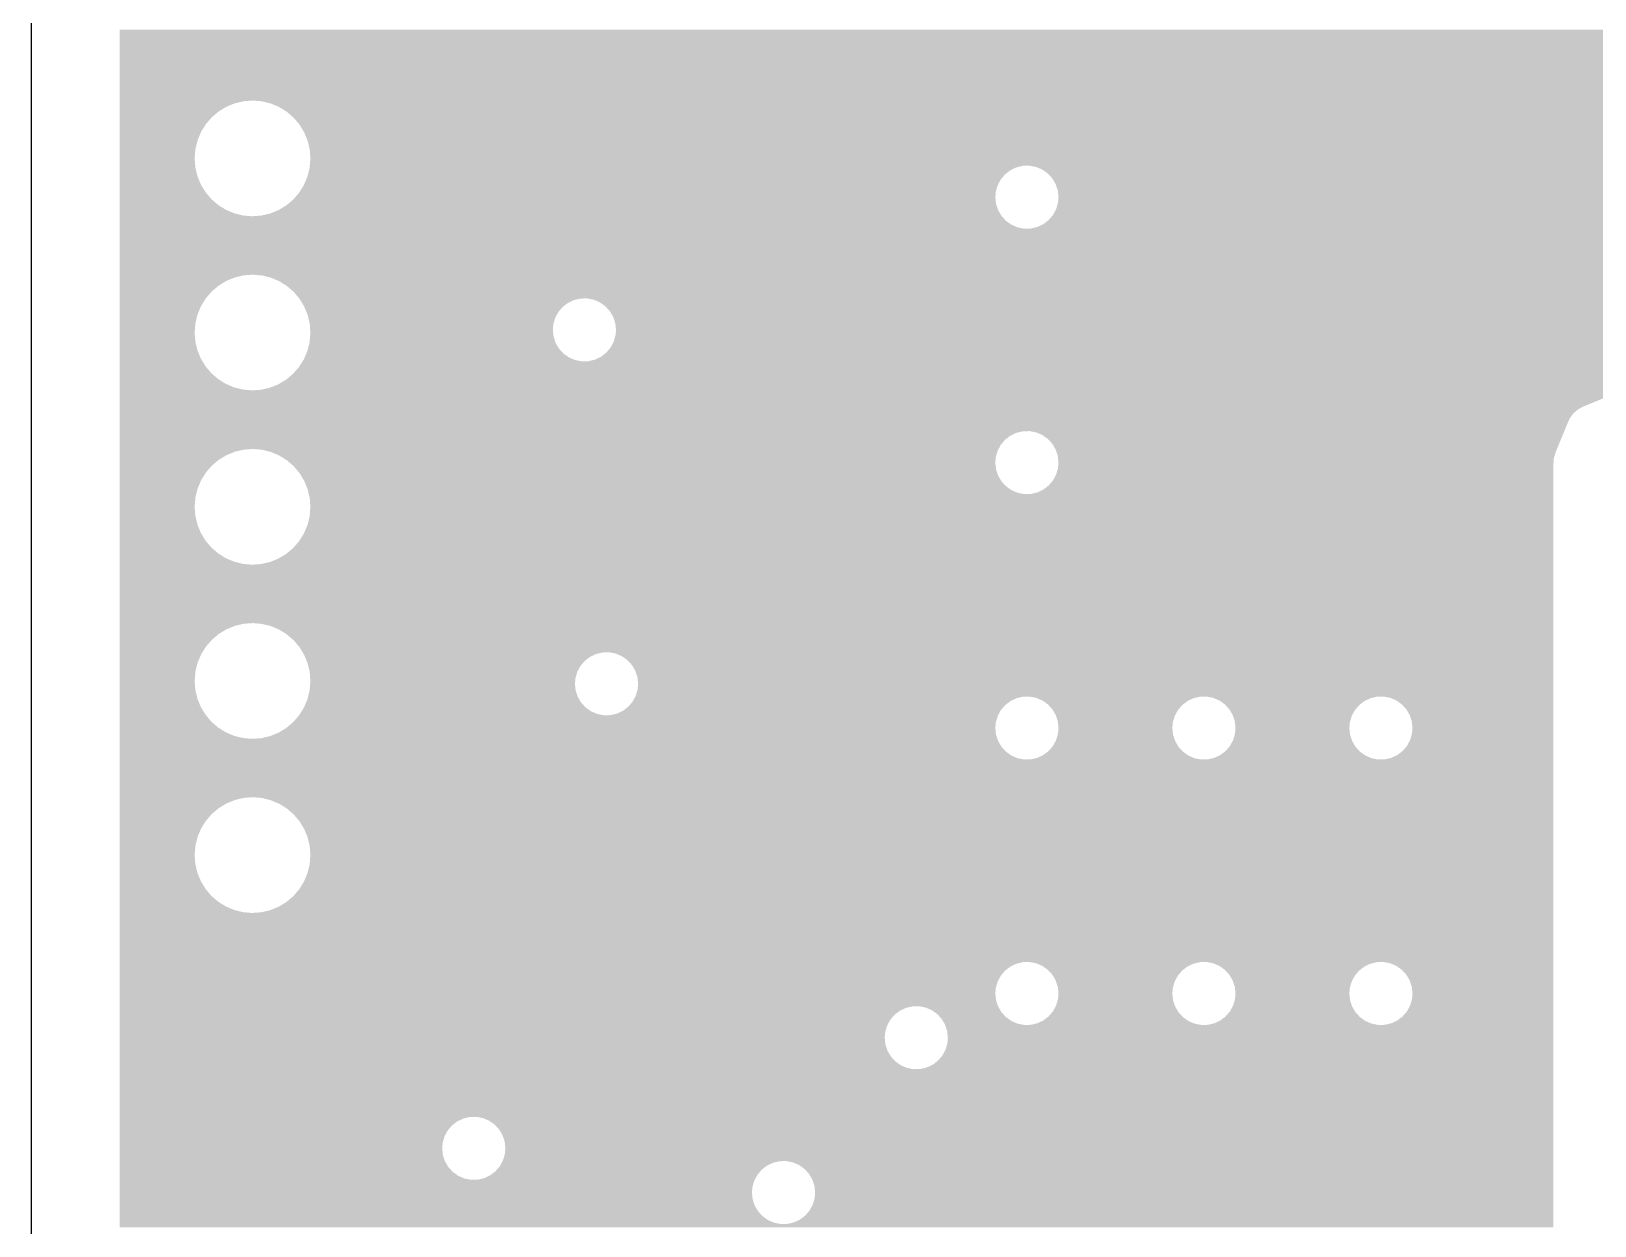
# Model space of a CAD drawing. Extents: x 295 to 953, y 10 to 290.
# Drawn here: x 522.48 to 571.84, y 180.13 to 217.85 of the extents above; entities that cross this region are included whole.
import ezdxf

# ---------------------------------------------------------------- set-up
doc = ezdxf.new("R2010")
doc.units = 0
doc.header["$LTSCALE"] = 5
doc.header["$MEASUREMENT"] = 0
doc.layers.add('PWR1', color=7, linetype='CONTINUOUS')

msp = doc.modelspace()

# ---------------------------------------------------------------- linework, layer by layer
at = {"layer": 'PWR1'}
msp.add_line((522.478, 271.397), (522.478, 75.599), dxfattribs=at)
for points in [[(525.272, 217.796), (525.272, 217.905), (622.223, 217.796), (622.223, 217.905)], [(525.272, 217.792), (525.272, 217.796), (610.366, 217.792), (610.576, 217.796)], [(525.272, 217.744), (525.272, 217.792), (610.16, 217.744), (610.366, 217.792)], [(525.272, 217.654), (525.272, 217.744), (609.97, 217.654), (610.16, 217.744)], [(525.272, 217.526), (525.272, 217.654), (609.802, 217.526), (609.97, 217.654)], [(525.272, 217.366), (525.272, 217.526), (609.665, 217.366), (609.802, 217.526)], [(525.272, 217.18), (525.272, 217.366), (609.565, 217.18), (609.665, 217.366)], [(525.272, 217.098), (525.272, 217.18), (609.541, 217.098), (609.565, 217.18)], [(525.272, 217.094), (525.272, 217.098), (597.793, 217.094), (598.003, 217.098)], [(525.272, 217.046), (525.272, 217.094), (597.587, 217.046), (597.793, 217.094)], [(525.272, 216.956), (525.272, 217.046), (597.397, 216.956), (597.587, 217.046)], [(525.272, 216.828), (525.272, 216.956), (597.229, 216.828), (597.397, 216.956)], [(525.272, 216.667), (525.272, 216.828), (597.092, 216.667), (597.229, 216.828)], [(525.272, 216.482), (525.272, 216.667), (596.992, 216.482), (597.092, 216.667)], [(525.272, 216.279), (525.272, 216.482), (596.934, 216.279), (596.992, 216.482)], [(525.272, 216.104), (525.272, 216.279), (596.918, 216.104), (596.934, 216.279)], [(525.272, 215.894), (525.272, 216.104), (596.94, 215.894), (596.918, 216.104)], [(525.272, 215.694), (525.272, 215.894), (597.006, 215.694), (596.94, 215.894)], [(525.272, 215.663), (525.272, 215.694), (597.025, 215.663), (597.006, 215.694)], [(525.272, 215.642), (525.272, 215.663), (529.189, 215.642), (529.474, 215.663)], [(525.272, 215.577), (525.272, 215.642), (528.911, 215.577), (529.189, 215.642)], [(525.272, 215.47), (525.272, 215.577), (528.646, 215.47), (528.911, 215.577)], [(525.272, 215.323), (525.272, 215.47), (528.402, 215.323), (528.646, 215.47)], [(525.272, 215.14), (525.272, 215.323), (528.183, 215.14), (528.402, 215.323)], [(529.759, 215.639), (529.474, 215.663), (597.039, 215.639), (597.025, 215.663)], [(530.036, 215.57), (529.759, 215.639), (597.079, 215.57), (597.039, 215.639)], [(530.175, 215.512), (530.036, 215.57), (597.113, 215.512), (597.079, 215.57)], [(530.299, 215.46), (530.175, 215.512), (597.161, 215.46), (597.113, 215.512)], [(530.466, 215.357), (530.299, 215.46), (597.255, 215.357), (597.161, 215.46)], [(530.542, 215.31), (530.466, 215.357), (597.321, 215.31), (597.255, 215.357)], [(530.63, 215.234), (530.542, 215.31), (597.427, 215.234), (597.321, 215.31)], [(530.726, 215.151), (530.63, 215.234), (597.621, 215.151), (597.427, 215.234)], [(525.272, 214.924), (525.272, 215.14), (527.995, 214.924), (528.183, 215.14)], [(525.272, 214.682), (525.272, 214.924), (527.843, 214.682), (527.995, 214.924)], [(530.759, 215.123), (530.726, 215.151), (597.762, 215.123), (597.621, 215.151)], [(530.77, 215.111), (530.759, 215.123), (597.828, 215.111), (597.762, 215.123)], [(530.862, 215.002), (530.77, 215.111), (622.223, 215.002), (622.223, 215.111)], [(530.865, 214.998), (530.862, 215.002), (588.712, 214.998), (588.923, 215.002)], [(530.906, 214.95), (530.865, 214.998), (588.507, 214.95), (588.712, 214.998)], [(530.944, 214.906), (530.906, 214.95), (588.412, 214.906), (588.507, 214.95)], [(530.971, 214.86), (530.944, 214.906), (588.316, 214.86), (588.412, 214.906)], [(531.049, 214.732), (530.971, 214.86), (588.149, 214.732), (588.316, 214.86)], [(531.092, 214.662), (531.049, 214.732), (588.089, 214.662), (588.149, 214.732)], [(525.272, 214.42), (525.272, 214.682), (527.731, 214.42), (527.843, 214.682)], [(525.272, 214.143), (525.272, 214.42), (527.661, 214.143), (527.731, 214.42)], [(531.129, 214.572), (531.092, 214.662), (588.012, 214.572), (588.089, 214.662)], [(531.201, 214.398), (531.129, 214.572), (587.918, 214.398), (588.012, 214.572)], [(531.204, 214.386), (531.201, 214.398), (587.912, 214.386), (587.918, 214.398)], [(531.252, 214.184), (531.204, 214.386), (587.853, 214.184), (587.912, 214.386)], [(525.272, 213.835), (525.272, 214.143), (527.635, 213.835), (527.661, 214.143)], [(525.272, 213.551), (525.272, 213.835), (527.658, 213.551), (527.635, 213.835)], [(531.268, 214.12), (531.252, 214.184), (587.847, 214.12), (587.853, 214.184)], [(531.276, 214.009), (531.268, 214.12), (587.838, 214.009), (587.847, 214.12)], [(531.27, 213.605), (531.287, 213.799), (587.924, 213.605), (587.86, 213.799)], [(531.29, 213.835), (531.276, 214.009), (587.856, 213.835), (587.838, 214.009)], [(531.287, 213.799), (531.29, 213.835), (587.86, 213.799), (587.856, 213.835)], [(525.272, 213.273), (525.272, 213.551), (527.724, 213.273), (527.658, 213.551)], [(525.272, 213.009), (525.272, 213.273), (527.833, 213.009), (527.724, 213.273)], [(531.161, 213.175), (531.194, 213.251), (553.087, 213.175), (553.152, 213.251)], [(531.194, 213.251), (531.215, 213.335), (553.152, 213.251), (553.224, 213.335)], [(531.215, 213.335), (531.247, 213.463), (553.224, 213.335), (553.391, 213.463)], [(531.247, 213.463), (531.264, 213.528), (553.391, 213.463), (553.528, 213.528)], [(531.264, 213.528), (531.266, 213.553), (553.528, 213.528), (553.582, 213.553)], [(531.266, 213.553), (531.27, 213.601), (553.582, 213.553), (553.787, 213.601)], [(531.27, 213.601), (531.27, 213.605), (553.787, 213.601), (553.998, 213.605)], [(554.017, 213.601), (553.998, 213.605), (585.22, 213.601), (585.43, 213.605)], [(554.205, 213.565), (554.017, 213.601), (585.061, 213.565), (585.22, 213.601)], [(554.23, 213.553), (554.205, 213.565), (585.014, 213.553), (585.061, 213.565)], [(554.399, 213.481), (554.23, 213.553), (584.861, 213.481), (585.014, 213.553)], [(554.424, 213.463), (554.399, 213.481), (584.824, 213.463), (584.861, 213.481)], [(554.57, 213.359), (554.424, 213.463), (584.687, 213.359), (584.824, 213.463)], [(554.592, 213.335), (554.57, 213.359), (584.656, 213.335), (584.687, 213.359)], [(554.713, 213.204), (554.592, 213.335), (584.544, 213.204), (584.656, 213.335)], [(525.272, 212.765), (525.272, 213.009), (527.982, 212.765), (527.833, 213.009)], [(525.272, 212.547), (525.272, 212.765), (528.166, 212.547), (527.982, 212.765)], [(530.812, 212.612), (530.93, 212.747), (552.913, 212.612), (552.925, 212.747)], [(530.93, 212.747), (530.955, 212.787), (552.925, 212.747), (552.928, 212.787)], [(530.955, 212.787), (531.082, 212.988), (552.928, 212.787), (552.987, 212.988)], [(531.082, 212.989), (531.161, 213.175), (552.987, 212.989), (553.087, 213.175)], [(531.082, 212.988), (531.082, 212.989), (552.987, 212.988), (552.987, 212.989)], [(554.73, 213.175), (554.713, 213.204), (584.519, 213.175), (584.544, 213.204)], [(554.819, 213.022), (554.73, 213.175), (584.437, 213.022), (584.519, 213.175)], [(554.83, 212.989), (554.819, 213.022), (584.419, 212.989), (584.437, 213.022)], [(554.885, 212.821), (554.83, 212.989), (584.371, 212.821), (584.419, 212.989)], [(554.889, 212.787), (554.885, 212.821), (584.361, 212.787), (584.371, 212.821)], [(554.908, 212.612), (554.889, 212.787), (584.345, 212.612), (584.361, 212.787)], [(525.272, 212.361), (525.272, 212.547), (528.383, 212.361), (528.166, 212.547)], [(525.272, 212.211), (525.272, 212.361), (528.626, 212.211), (528.383, 212.361)], [(530.281, 212.202), (530.524, 212.348), (553.001, 212.202), (552.953, 212.348)], [(530.524, 212.348), (530.588, 212.402), (552.953, 212.348), (552.935, 212.402)], [(530.588, 212.402), (530.742, 212.531), (552.935, 212.402), (552.921, 212.531)], [(530.742, 212.531), (530.812, 212.612), (552.921, 212.531), (552.913, 212.612)], [(554.833, 212.234), (554.882, 212.402), (584.423, 212.234), (584.367, 212.402)], [(554.882, 212.402), (554.892, 212.437), (584.367, 212.402), (584.364, 212.437)], [(554.892, 212.437), (554.908, 212.612), (584.364, 212.437), (584.345, 212.612)], [(525.272, 212.1), (525.272, 212.211), (528.889, 212.1), (528.626, 212.211)], [(525.272, 212.032), (525.272, 212.1), (529.167, 212.032), (528.889, 212.1)], [(525.272, 212.008), (525.272, 212.032), (529.451, 212.008), (529.167, 212.032)], [(525.272, 211.864), (525.272, 212.008), (553.25, 211.864), (553.118, 212.008)], [(525.272, 211.742), (525.272, 211.864), (553.422, 211.742), (553.25, 211.864)], [(529.451, 212.008), (529.61, 212.02), (553.118, 212.008), (553.107, 212.02)], [(529.61, 212.02), (529.736, 212.029), (553.107, 212.02), (553.102, 212.029)], [(529.736, 212.029), (530.014, 212.093), (553.102, 212.029), (553.064, 212.093)], [(530.014, 212.093), (530.279, 212.201), (553.064, 212.093), (553.001, 212.201)], [(530.279, 212.201), (530.281, 212.202), (553.001, 212.201), (553.001, 212.202)], [(554.391, 211.742), (554.429, 211.76), (584.854, 211.742), (584.829, 211.76)], [(554.429, 211.76), (554.565, 211.864), (584.829, 211.76), (584.682, 211.864)], [(554.565, 211.864), (554.597, 211.888), (584.682, 211.864), (584.66, 211.888)], [(554.597, 211.888), (554.709, 212.02), (584.66, 211.888), (584.54, 212.02)], [(554.709, 212.02), (554.733, 212.048), (584.54, 212.02), (584.523, 212.048)], [(554.733, 212.048), (554.816, 212.202), (584.523, 212.048), (584.433, 212.202)], [(554.816, 212.202), (554.833, 212.234), (584.433, 212.202), (584.423, 212.234)], [(525.272, 211.659), (525.272, 211.742), (553.615, 211.659), (553.422, 211.742)], [(525.272, 211.618), (525.272, 211.659), (553.822, 211.618), (553.615, 211.659)], [(525.272, 210.811), (525.272, 211.618), (622.223, 210.811), (622.223, 211.618)], [(553.822, 211.618), (554.033, 211.622), (585.255, 211.618), (585.236, 211.622)], [(554.033, 211.622), (554.191, 211.659), (585.236, 211.622), (585.048, 211.659)], [(554.191, 211.659), (554.238, 211.67), (585.048, 211.659), (585.022, 211.67)], [(554.238, 211.67), (554.391, 211.742), (585.022, 211.67), (584.854, 211.742)], [(525.272, 210.807), (525.272, 210.811), (576.838, 210.807), (577.048, 210.811)], [(525.272, 210.759), (525.272, 210.807), (576.632, 210.759), (576.838, 210.807)], [(525.272, 210.669), (525.272, 210.759), (576.442, 210.669), (576.632, 210.759)], [(525.272, 210.541), (525.272, 210.669), (576.274, 210.541), (576.442, 210.669)], [(525.272, 210.381), (525.272, 210.541), (576.137, 210.381), (576.274, 210.541)], [(525.272, 210.195), (525.272, 210.381), (576.037, 210.195), (576.137, 210.381)], [(525.272, 210.164), (525.272, 210.195), (576.028, 210.164), (576.037, 210.195)], [(525.272, 210.143), (525.272, 210.164), (529.189, 210.143), (529.474, 210.164)], [(525.272, 210.079), (525.272, 210.143), (528.911, 210.079), (529.189, 210.143)], [(525.272, 209.972), (525.272, 210.079), (528.646, 209.972), (528.911, 210.079)], [(525.272, 209.824), (525.272, 209.972), (528.402, 209.824), (528.646, 209.972)], [(525.272, 209.641), (525.272, 209.824), (528.183, 209.641), (528.402, 209.824)], [(529.759, 210.14), (529.474, 210.164), (576.021, 210.14), (576.028, 210.164)], [(530.036, 210.072), (529.759, 210.14), (576.002, 210.072), (576.021, 210.14)], [(530.225, 209.993), (530.036, 210.072), (575.979, 209.993), (576.002, 210.072)], [(530.299, 209.961), (530.225, 209.993), (575.976, 209.961), (575.979, 209.993)], [(530.532, 209.818), (530.299, 209.961), (575.963, 209.818), (575.976, 209.961)], [(530.542, 209.811), (530.532, 209.818), (575.964, 209.811), (575.963, 209.818)], [(530.759, 209.625), (530.542, 209.811), (575.984, 209.625), (575.964, 209.811)], [(525.272, 209.426), (525.272, 209.641), (527.995, 209.426), (528.183, 209.641)], [(525.272, 209.184), (525.272, 209.426), (527.843, 209.184), (527.995, 209.426)], [(530.773, 209.608), (530.759, 209.625), (575.985, 209.608), (575.984, 209.625)], [(530.938, 209.414), (530.773, 209.608), (576.049, 209.414), (575.985, 209.608)], [(530.941, 209.41), (530.938, 209.414), (539.817, 209.41), (540.028, 209.414)], [(530.944, 209.407), (530.941, 209.41), (539.803, 209.407), (539.817, 209.41)], [(530.971, 209.362), (530.944, 209.407), (539.612, 209.362), (539.803, 209.407)], [(531.026, 209.272), (530.971, 209.362), (539.421, 209.272), (539.612, 209.362)], [(540.061, 209.408), (540.028, 209.414), (576.051, 209.408), (576.049, 209.414)], [(540.235, 209.374), (540.061, 209.408), (576.071, 209.374), (576.051, 209.408)], [(540.429, 209.29), (540.235, 209.374), (576.12, 209.29), (576.071, 209.374)], [(540.52, 209.226), (540.429, 209.29), (576.158, 209.226), (576.12, 209.29)], [(525.272, 208.921), (525.272, 209.184), (527.731, 208.921), (527.843, 209.184)], [(525.272, 208.644), (525.272, 208.921), (527.661, 208.644), (527.731, 208.921)], [(531.092, 209.163), (531.026, 209.272), (539.278, 209.163), (539.421, 209.272)], [(531.1, 209.144), (531.092, 209.163), (539.254, 209.144), (539.278, 209.163)], [(531.166, 208.984), (531.1, 209.144), (539.117, 208.984), (539.254, 209.144)], [(531.201, 208.899), (531.166, 208.984), (539.071, 208.899), (539.117, 208.984)], [(531.225, 208.798), (531.201, 208.899), (539.017, 208.798), (539.071, 208.899)], [(531.268, 208.621), (531.225, 208.798), (538.966, 208.621), (539.017, 208.798)], [(540.6, 209.168), (540.52, 209.226), (576.21, 209.168), (576.158, 209.226)], [(540.69, 209.07), (540.6, 209.168), (576.3, 209.07), (576.21, 209.168)], [(540.743, 209.013), (540.69, 209.07), (576.381, 209.013), (576.3, 209.07)], [(540.781, 208.948), (540.743, 209.013), (576.472, 208.948), (576.381, 209.013)], [(540.829, 208.865), (540.781, 208.948), (576.666, 208.865), (576.472, 208.948)], [(540.849, 208.831), (540.829, 208.865), (576.839, 208.831), (576.666, 208.865)], [(540.852, 208.824), (540.849, 208.831), (576.873, 208.824), (576.839, 208.831)], [(540.915, 208.63), (540.852, 208.824), (622.223, 208.63), (622.223, 208.824)], [(525.272, 208.337), (525.272, 208.644), (527.635, 208.337), (527.661, 208.644)], [(525.272, 208.052), (525.272, 208.337), (527.658, 208.052), (527.635, 208.337)], [(531.27, 208.596), (531.268, 208.621), (538.958, 208.596), (538.966, 208.621)], [(531.283, 208.421), (531.27, 208.596), (538.943, 208.421), (538.958, 208.596)], [(531.279, 208.211), (531.29, 208.337), (538.965, 208.211), (538.952, 208.337)], [(531.29, 208.337), (531.283, 208.421), (538.952, 208.337), (538.943, 208.421)], [(540.938, 208.421), (540.915, 208.63), (622.223, 208.421), (622.223, 208.63)], [(540.922, 208.246), (540.938, 208.421), (622.223, 208.246), (622.223, 208.421)], [(525.272, 207.774), (525.272, 208.052), (527.724, 207.774), (527.658, 208.052)], [(531.194, 207.753), (531.213, 207.829), (539.207, 207.753), (539.137, 207.829)], [(531.213, 207.829), (531.259, 208.011), (539.137, 207.829), (539.031, 208.011)], [(531.259, 208.011), (531.264, 208.029), (539.031, 208.011), (539.025, 208.029)], [(531.264, 208.029), (531.279, 208.211), (539.025, 208.029), (538.965, 208.211)], [(540.669, 207.747), (540.763, 207.857), (576.274, 207.747), (576.418, 207.857)], [(540.763, 207.857), (540.773, 207.875), (576.418, 207.857), (576.442, 207.875)], [(540.773, 207.875), (540.822, 207.965), (576.442, 207.875), (576.632, 207.965)], [(540.822, 207.965), (540.847, 208.013), (576.632, 207.965), (576.838, 208.013)], [(540.847, 208.013), (540.849, 208.017), (576.838, 208.013), (577.048, 208.017)], [(540.849, 208.017), (540.863, 208.043), (622.223, 208.017), (622.223, 208.043)], [(540.863, 208.043), (540.922, 208.246), (622.223, 208.043), (622.223, 208.246)], [(525.272, 207.51), (525.272, 207.774), (527.833, 207.51), (527.724, 207.774)], [(525.272, 207.266), (525.272, 207.51), (527.982, 207.266), (527.833, 207.51)], [(530.93, 207.248), (531.026, 207.401), (575.993, 207.248), (576.037, 207.401)], [(531.026, 207.401), (531.042, 207.427), (576.037, 207.401), (576.051, 207.427)], [(531.042, 207.427), (531.068, 207.468), (539.852, 207.427), (539.645, 207.468)], [(531.068, 207.468), (531.082, 207.49), (539.645, 207.468), (539.594, 207.49)], [(531.082, 207.49), (531.108, 207.551), (539.594, 207.49), (539.452, 207.551)], [(531.108, 207.551), (531.16, 207.673), (539.452, 207.551), (539.28, 207.673)], [(531.16, 207.673), (531.194, 207.753), (539.28, 207.673), (539.207, 207.753)], [(539.852, 207.427), (540.063, 207.431), (576.051, 207.427), (576.053, 207.431)], [(540.063, 207.431), (540.268, 207.479), (576.053, 207.431), (576.079, 207.479)], [(540.268, 207.479), (540.459, 207.569), (576.079, 207.479), (576.128, 207.569)], [(540.459, 207.569), (540.483, 207.587), (576.128, 207.569), (576.137, 207.587)], [(540.483, 207.587), (540.627, 207.697), (576.137, 207.587), (576.231, 207.697)], [(540.627, 207.697), (540.669, 207.747), (576.231, 207.697), (576.274, 207.747)], [(525.272, 207.049), (525.272, 207.266), (528.166, 207.049), (527.982, 207.266)], [(525.272, 206.863), (525.272, 207.049), (528.383, 206.863), (528.166, 207.049)], [(525.272, 206.712), (525.272, 206.863), (528.626, 206.712), (528.383, 206.863)], [(530.279, 206.702), (530.465, 206.814), (576.022, 206.702), (575.985, 206.814)], [(530.465, 206.814), (530.524, 206.849), (575.985, 206.814), (575.982, 206.849)], [(530.524, 206.849), (530.732, 207.024), (575.982, 206.849), (575.963, 207.024)], [(530.732, 207.024), (530.742, 207.033), (575.963, 207.024), (575.964, 207.033)], [(530.742, 207.033), (530.887, 207.199), (575.964, 207.033), (575.979, 207.199)], [(530.887, 207.199), (530.93, 207.248), (575.979, 207.199), (575.993, 207.248)], [(525.272, 206.602), (525.272, 206.712), (528.889, 206.602), (528.626, 206.712)], [(525.272, 206.534), (525.272, 206.602), (529.167, 206.534), (528.889, 206.602)], [(525.272, 206.51), (525.272, 206.534), (529.451, 206.51), (529.167, 206.534)], [(525.272, 206.465), (525.272, 206.51), (576.134, 206.465), (576.109, 206.51)], [(525.272, 206.443), (525.272, 206.465), (572.578, 206.443), (572.77, 206.465)], [(525.272, 206.465), (525.272, 206.465), (576.133, 206.465), (576.134, 206.465)], [(525.272, 206.401), (525.272, 206.443), (572.45, 206.401), (572.578, 206.443)], [(525.272, 205.994), (525.272, 206.401), (571.461, 205.994), (572.45, 206.401)], [(529.451, 206.51), (529.736, 206.53), (576.109, 206.51), (576.098, 206.53)], [(529.736, 206.53), (530.014, 206.595), (576.098, 206.53), (576.062, 206.595)], [(530.014, 206.595), (530.061, 206.614), (576.062, 206.595), (576.051, 206.614)], [(530.061, 206.614), (530.279, 206.702), (576.051, 206.614), (576.022, 206.702)], [(525.272, 205.9), (525.272, 205.994), (571.292, 205.9), (571.461, 205.994)], [(525.272, 205.77), (525.272, 205.9), (571.149, 205.77), (571.292, 205.9)], [(525.272, 205.611), (525.272, 205.77), (571.039, 205.611), (571.149, 205.77)], [(525.272, 205.538), (525.272, 205.611), (571.006, 205.538), (571.039, 205.611)], [(525.272, 205.223), (525.272, 205.538), (570.876, 205.223), (571.006, 205.538)], [(525.272, 205.219), (525.272, 205.223), (553.787, 205.219), (553.998, 205.223)], [(525.272, 205.171), (525.272, 205.219), (553.582, 205.171), (553.787, 205.219)], [(525.272, 205.081), (525.272, 205.171), (553.391, 205.081), (553.582, 205.171)], [(525.272, 204.953), (525.272, 205.081), (553.224, 204.953), (553.391, 205.081)], [(525.272, 204.793), (525.272, 204.953), (553.087, 204.793), (553.224, 204.953)], [(554.205, 205.183), (553.998, 205.223), (570.859, 205.183), (570.876, 205.223)], [(554.399, 205.099), (554.205, 205.183), (570.825, 205.099), (570.859, 205.183)], [(554.57, 204.977), (554.399, 205.099), (570.774, 204.977), (570.825, 205.099)], [(554.713, 204.822), (554.57, 204.977), (570.71, 204.822), (570.774, 204.977)], [(525.272, 204.66), (525.272, 204.793), (553.015, 204.66), (553.087, 204.793)], [(525.272, 204.639), (525.272, 204.66), (529.189, 204.639), (529.474, 204.66)], [(525.272, 204.575), (525.272, 204.639), (528.911, 204.575), (529.189, 204.639)], [(525.272, 204.467), (525.272, 204.575), (528.646, 204.467), (528.911, 204.575)], [(525.272, 204.32), (525.272, 204.467), (528.402, 204.32), (528.646, 204.467)], [(529.759, 204.636), (529.474, 204.66), (553.002, 204.636), (553.015, 204.66)], [(529.875, 204.607), (529.759, 204.636), (552.987, 204.607), (553.002, 204.636)], [(530.036, 204.568), (529.875, 204.607), (552.975, 204.568), (552.987, 204.607)], [(530.299, 204.457), (530.036, 204.568), (552.943, 204.457), (552.975, 204.568)], [(530.384, 204.405), (530.299, 204.457), (552.928, 204.405), (552.943, 204.457)], [(530.542, 204.307), (530.384, 204.405), (552.919, 204.307), (552.928, 204.405)], [(554.819, 204.64), (554.713, 204.822), (570.635, 204.64), (570.71, 204.822)], [(554.849, 204.549), (554.819, 204.64), (570.598, 204.549), (570.635, 204.64)], [(554.885, 204.439), (554.849, 204.549), (570.567, 204.439), (570.598, 204.549)], [(554.893, 204.363), (554.885, 204.439), (570.545, 204.363), (570.567, 204.439)], [(554.908, 204.23), (554.893, 204.363), (570.534, 204.23), (570.545, 204.363)], [(525.272, 204.137), (525.272, 204.32), (528.183, 204.137), (528.402, 204.32)], [(525.272, 203.921), (525.272, 204.137), (527.995, 203.921), (528.183, 204.137)], [(525.272, 203.679), (525.272, 203.921), (527.843, 203.679), (527.995, 203.921)], [(530.632, 204.23), (530.542, 204.307), (552.913, 204.23), (552.919, 204.307)], [(530.759, 204.121), (530.632, 204.23), (552.924, 204.121), (552.913, 204.23)], [(530.844, 204.02), (530.759, 204.121), (552.935, 204.02), (552.924, 204.121)], [(530.944, 203.903), (530.844, 204.02), (552.973, 203.903), (552.935, 204.02)], [(530.994, 203.82), (530.944, 203.903), (553.001, 203.82), (552.973, 203.903)], [(554.733, 203.666), (554.833, 203.852), (570.534, 203.666), (570.534, 203.852)], [(554.833, 203.852), (554.892, 204.055), (570.534, 203.852), (570.534, 204.055)], [(554.892, 204.055), (554.908, 204.23), (570.534, 204.055), (570.534, 204.23)], [(525.272, 203.417), (525.272, 203.679), (527.731, 203.417), (527.843, 203.679)], [(525.272, 203.14), (525.272, 203.417), (527.661, 203.14), (527.731, 203.417)], [(531.092, 203.659), (530.994, 203.82), (553.095, 203.659), (553.001, 203.82)], [(531.101, 203.638), (531.092, 203.659), (553.107, 203.638), (553.095, 203.659)], [(531.165, 203.482), (531.101, 203.638), (553.25, 203.482), (553.107, 203.638)], [(531.201, 203.395), (531.165, 203.482), (553.372, 203.395), (553.25, 203.482)], [(531.209, 203.36), (531.201, 203.395), (553.422, 203.36), (553.372, 203.395)], [(531.229, 203.277), (531.209, 203.36), (553.615, 203.277), (553.422, 203.36)], [(554.238, 203.288), (554.429, 203.378), (570.534, 203.288), (570.534, 203.378)], [(554.429, 203.378), (554.597, 203.506), (570.534, 203.378), (570.534, 203.506)], [(554.597, 203.506), (554.733, 203.666), (570.534, 203.506), (570.534, 203.666)], [(525.272, 202.833), (525.272, 203.14), (527.635, 202.833), (527.661, 203.14)], [(531.239, 203.236), (531.229, 203.277), (553.822, 203.236), (553.615, 203.277)], [(531.268, 203.117), (531.239, 203.236), (570.534, 203.117), (570.534, 203.236)], [(531.29, 202.833), (531.268, 203.117), (570.534, 202.833), (570.534, 203.117)], [(553.822, 203.236), (554.033, 203.24), (570.534, 203.236), (570.534, 203.24)], [(554.033, 203.24), (554.238, 203.288), (570.534, 203.24), (570.534, 203.288)], [(525.272, 202.548), (525.272, 202.833), (527.658, 202.548), (527.635, 202.833)], [(525.272, 202.27), (525.272, 202.548), (527.724, 202.27), (527.658, 202.548)], [(531.194, 202.248), (531.264, 202.525), (570.534, 202.248), (570.534, 202.525)], [(531.264, 202.525), (531.29, 202.833), (570.534, 202.525), (570.534, 202.833)], [(525.272, 202.006), (525.272, 202.27), (527.833, 202.006), (527.724, 202.27)], [(525.272, 201.762), (525.272, 202.006), (527.982, 201.762), (527.833, 202.006)], [(530.93, 201.744), (531.082, 201.986), (570.534, 201.744), (570.534, 201.986)], [(531.082, 201.986), (531.194, 202.248), (570.534, 201.986), (570.534, 202.248)], [(525.272, 201.545), (525.272, 201.762), (528.166, 201.545), (527.982, 201.762)], [(525.272, 201.358), (525.272, 201.545), (528.383, 201.358), (528.166, 201.545)], [(530.524, 201.345), (530.742, 201.528), (570.534, 201.345), (570.534, 201.528)], [(530.742, 201.528), (530.93, 201.744), (570.534, 201.528), (570.534, 201.744)], [(525.272, 201.208), (525.272, 201.358), (528.626, 201.208), (528.383, 201.358)], [(525.272, 201.098), (525.272, 201.208), (528.889, 201.098), (528.626, 201.208)], [(525.272, 201.029), (525.272, 201.098), (529.167, 201.029), (528.889, 201.098)], [(525.272, 201.005), (525.272, 201.029), (529.451, 201.005), (529.167, 201.029)], [(525.272, 199.161), (525.272, 201.005), (570.534, 199.161), (570.534, 201.005)], [(529.451, 201.005), (529.736, 201.026), (570.534, 201.005), (570.534, 201.026)], [(529.736, 201.026), (530.014, 201.091), (570.534, 201.026), (570.534, 201.091)], [(530.014, 201.091), (530.279, 201.198), (570.534, 201.091), (570.534, 201.198)], [(530.279, 201.198), (530.524, 201.345), (570.534, 201.198), (570.534, 201.345)], [(525.272, 199.141), (525.272, 199.161), (529.189, 199.141), (529.474, 199.161)], [(525.272, 199.076), (525.272, 199.141), (528.911, 199.076), (529.189, 199.141)], [(525.272, 198.969), (525.272, 199.076), (528.646, 198.969), (528.911, 199.076)], [(525.272, 198.822), (525.272, 198.969), (528.402, 198.822), (528.646, 198.969)], [(529.759, 199.137), (529.474, 199.161), (570.534, 199.137), (570.534, 199.161)], [(530.036, 199.069), (529.759, 199.137), (570.534, 199.069), (570.534, 199.137)], [(530.299, 198.958), (530.036, 199.069), (570.534, 198.958), (570.534, 199.069)], [(530.542, 198.808), (530.299, 198.958), (570.534, 198.808), (570.534, 198.958)], [(525.272, 198.638), (525.272, 198.822), (528.183, 198.638), (528.402, 198.822)], [(525.272, 198.423), (525.272, 198.638), (527.995, 198.423), (528.183, 198.638)], [(525.272, 198.181), (525.272, 198.423), (527.843, 198.181), (527.995, 198.423)], [(530.759, 198.622), (530.542, 198.808), (570.534, 198.622), (570.534, 198.808)], [(530.944, 198.404), (530.759, 198.622), (570.534, 198.404), (570.534, 198.622)], [(525.272, 197.918), (525.272, 198.181), (527.731, 197.918), (527.843, 198.181)], [(531.045, 198.238), (530.944, 198.404), (570.534, 198.238), (570.534, 198.404)], [(531.047, 198.234), (531.045, 198.238), (540.516, 198.234), (540.726, 198.238)], [(531.076, 198.186), (531.047, 198.234), (540.31, 198.186), (540.516, 198.234)], [(531.092, 198.161), (531.076, 198.186), (540.255, 198.161), (540.31, 198.186)], [(531.119, 198.096), (531.092, 198.161), (540.12, 198.096), (540.255, 198.161)], [(531.171, 197.968), (531.119, 198.096), (539.952, 197.968), (540.12, 198.096)], [(531.201, 197.896), (531.171, 197.968), (539.891, 197.896), (539.952, 197.968)], [(540.933, 198.198), (540.726, 198.238), (570.534, 198.198), (570.534, 198.238)], [(541.127, 198.114), (540.933, 198.198), (570.534, 198.114), (570.534, 198.198)], [(541.299, 197.992), (541.127, 198.114), (570.534, 197.992), (570.534, 198.114)], [(541.441, 197.837), (541.299, 197.992), (570.534, 197.837), (570.534, 197.992)], [(525.272, 197.641), (525.272, 197.918), (527.661, 197.641), (527.731, 197.918)], [(525.272, 197.334), (525.272, 197.641), (527.635, 197.334), (527.661, 197.641)], [(531.222, 197.808), (531.201, 197.896), (539.815, 197.808), (539.891, 197.896)], [(531.267, 197.622), (531.222, 197.808), (539.715, 197.622), (539.815, 197.808)], [(531.268, 197.619), (531.267, 197.622), (539.714, 197.619), (539.715, 197.622)], [(531.283, 197.42), (531.268, 197.619), (539.657, 197.42), (539.714, 197.619)], [(541.548, 197.655), (541.441, 197.837), (570.534, 197.655), (570.534, 197.837)], [(541.614, 197.454), (541.548, 197.655), (570.534, 197.454), (570.534, 197.655)], [(541.636, 197.245), (541.614, 197.454), (570.534, 197.245), (570.534, 197.454)], [(525.272, 197.049), (525.272, 197.334), (527.658, 197.049), (527.635, 197.334)], [(525.272, 196.772), (525.272, 197.049), (527.724, 196.772), (527.658, 197.049)], [(531.215, 196.835), (531.264, 197.027), (539.729, 196.835), (539.666, 197.027)], [(531.264, 197.035), (531.282, 197.245), (539.663, 197.035), (539.641, 197.245)], [(531.264, 197.027), (531.264, 197.035), (539.666, 197.027), (539.663, 197.035)], [(531.282, 197.245), (531.29, 197.334), (539.641, 197.245), (539.649, 197.334)], [(531.29, 197.334), (531.283, 197.42), (539.649, 197.334), (539.657, 197.42)], [(541.562, 196.867), (541.621, 197.07), (570.534, 196.867), (570.534, 197.07)], [(541.621, 197.07), (541.636, 197.245), (570.534, 197.07), (570.534, 197.245)], [(525.272, 196.508), (525.272, 196.772), (527.833, 196.508), (527.724, 196.772)], [(525.272, 196.264), (525.272, 196.508), (527.982, 196.264), (527.833, 196.508)], [(531.011, 196.375), (531.082, 196.487), (540.15, 196.375), (539.992, 196.487)], [(531.082, 196.487), (531.086, 196.497), (539.992, 196.487), (539.978, 196.497)], [(531.086, 196.497), (531.152, 196.653), (539.978, 196.497), (539.836, 196.653)], [(531.152, 196.653), (531.194, 196.75), (539.836, 196.653), (539.779, 196.75)], [(531.194, 196.75), (531.215, 196.835), (539.779, 196.75), (539.729, 196.835)], [(541.181, 196.411), (541.325, 196.521), (553.087, 196.411), (553.181, 196.521)], [(541.325, 196.521), (541.368, 196.571), (553.181, 196.521), (553.224, 196.571)], [(541.368, 196.571), (541.462, 196.681), (553.224, 196.571), (553.368, 196.681)], [(541.462, 196.681), (541.471, 196.699), (553.368, 196.681), (553.391, 196.699)], [(541.471, 196.699), (541.52, 196.789), (553.391, 196.699), (553.582, 196.789)], [(541.52, 196.789), (541.546, 196.837), (553.582, 196.789), (553.787, 196.837)], [(541.546, 196.837), (541.548, 196.841), (553.787, 196.837), (553.998, 196.841)], [(541.548, 196.841), (541.562, 196.867), (570.534, 196.841), (570.534, 196.867)], [(554.017, 196.837), (553.998, 196.841), (559.375, 196.837), (559.586, 196.841)], [(554.205, 196.801), (554.017, 196.837), (559.217, 196.801), (559.375, 196.837)], [(554.23, 196.789), (554.205, 196.801), (559.17, 196.789), (559.217, 196.801)], [(554.399, 196.717), (554.23, 196.789), (559.017, 196.717), (559.17, 196.789)], [(554.424, 196.699), (554.399, 196.717), (558.979, 196.699), (559.017, 196.717)], [(554.57, 196.595), (554.424, 196.699), (558.843, 196.595), (558.979, 196.699)], [(554.592, 196.571), (554.57, 196.595), (558.812, 196.571), (558.843, 196.595)], [(554.713, 196.44), (554.592, 196.571), (558.699, 196.44), (558.812, 196.571)], [(559.605, 196.837), (559.586, 196.841), (564.963, 196.837), (565.174, 196.841)], [(559.793, 196.801), (559.605, 196.837), (564.805, 196.801), (564.963, 196.837)], [(559.818, 196.789), (559.793, 196.801), (564.758, 196.789), (564.805, 196.801)], [(559.987, 196.717), (559.818, 196.789), (564.605, 196.717), (564.758, 196.789)], [(560.012, 196.699), (559.987, 196.717), (564.567, 196.699), (564.605, 196.717)], [(560.158, 196.595), (560.012, 196.699), (564.431, 196.595), (564.567, 196.699)], [(560.18, 196.571), (560.158, 196.595), (564.4, 196.571), (564.431, 196.595)], [(560.301, 196.44), (560.18, 196.571), (564.287, 196.44), (564.4, 196.571)], [(565.381, 196.801), (565.174, 196.841), (570.534, 196.801), (570.534, 196.841)], [(565.575, 196.717), (565.381, 196.801), (570.534, 196.717), (570.534, 196.801)], [(565.746, 196.595), (565.575, 196.717), (570.534, 196.595), (570.534, 196.717)], [(565.889, 196.44), (565.746, 196.595), (570.534, 196.44), (570.534, 196.595)], [(525.272, 196.046), (525.272, 196.264), (528.166, 196.046), (527.982, 196.264)], [(525.272, 195.86), (525.272, 196.046), (528.383, 195.86), (528.166, 196.046)], [(530.525, 195.848), (530.734, 196.023), (552.913, 195.848), (552.928, 196.023)], [(530.734, 196.023), (530.742, 196.03), (552.928, 196.023), (552.93, 196.03)], [(530.742, 196.03), (530.913, 196.225), (552.93, 196.03), (552.987, 196.225)], [(530.913, 196.225), (530.93, 196.245), (552.987, 196.225), (552.998, 196.245)], [(530.93, 196.245), (530.934, 196.251), (552.998, 196.245), (553.001, 196.251)], [(530.934, 196.251), (530.959, 196.292), (540.551, 196.251), (540.344, 196.292)], [(530.959, 196.292), (531.011, 196.375), (540.344, 196.292), (540.15, 196.375)], [(540.551, 196.251), (540.762, 196.255), (553.001, 196.251), (553.003, 196.255)], [(540.762, 196.255), (540.967, 196.303), (553.003, 196.255), (553.029, 196.303)], [(540.967, 196.303), (541.158, 196.393), (553.029, 196.303), (553.077, 196.393)], [(541.158, 196.393), (541.181, 196.411), (553.077, 196.393), (553.087, 196.411)], [(554.73, 196.411), (554.713, 196.44), (558.675, 196.411), (558.699, 196.44)], [(554.819, 196.258), (554.73, 196.411), (558.592, 196.258), (558.675, 196.411)], [(554.83, 196.225), (554.819, 196.258), (558.575, 196.225), (558.592, 196.258)], [(554.885, 196.057), (554.83, 196.225), (558.526, 196.057), (558.575, 196.225)], [(554.889, 196.023), (554.885, 196.057), (558.516, 196.023), (558.526, 196.057)], [(554.908, 195.848), (554.889, 196.023), (558.501, 195.848), (558.516, 196.023)], [(560.318, 196.411), (560.301, 196.44), (564.263, 196.411), (564.287, 196.44)], [(560.407, 196.258), (560.318, 196.411), (564.18, 196.258), (564.263, 196.411)], [(560.418, 196.225), (560.407, 196.258), (564.163, 196.225), (564.18, 196.258)], [(560.473, 196.057), (560.418, 196.225), (564.114, 196.057), (564.163, 196.225)], [(560.477, 196.023), (560.473, 196.057), (564.104, 196.023), (564.114, 196.057)], [(560.496, 195.848), (560.477, 196.023), (564.089, 195.848), (564.104, 196.023)], [(565.995, 196.258), (565.889, 196.44), (570.534, 196.258), (570.534, 196.44)], [(566.061, 196.057), (565.995, 196.258), (570.534, 196.057), (570.534, 196.258)], [(566.084, 195.848), (566.061, 196.057), (570.534, 195.848), (570.534, 196.057)], [(525.272, 195.71), (525.272, 195.86), (528.626, 195.71), (528.383, 195.86)], [(525.272, 195.599), (525.272, 195.71), (528.889, 195.599), (528.626, 195.71)], [(525.272, 195.531), (525.272, 195.599), (529.167, 195.531), (528.889, 195.599)], [(525.272, 195.507), (525.272, 195.531), (529.451, 195.507), (529.167, 195.531)], [(525.272, 195.438), (525.272, 195.507), (553.001, 195.438), (552.978, 195.507)], [(529.451, 195.507), (529.736, 195.527), (552.978, 195.507), (552.971, 195.527)], [(529.736, 195.527), (530.014, 195.592), (552.971, 195.527), (552.95, 195.592)], [(530.014, 195.592), (530.128, 195.638), (552.95, 195.592), (552.935, 195.638)], [(530.128, 195.638), (530.279, 195.699), (552.935, 195.638), (552.928, 195.699)], [(530.279, 195.699), (530.524, 195.846), (552.928, 195.699), (552.913, 195.846)], [(530.524, 195.846), (530.525, 195.848), (552.913, 195.846), (552.913, 195.848)], [(554.816, 195.438), (554.833, 195.47), (558.589, 195.438), (558.578, 195.47)], [(554.833, 195.47), (554.882, 195.638), (558.578, 195.47), (558.523, 195.638)], [(554.882, 195.638), (554.892, 195.673), (558.523, 195.638), (558.519, 195.673)], [(554.892, 195.673), (554.908, 195.848), (558.519, 195.673), (558.501, 195.848)], [(560.404, 195.438), (560.421, 195.47), (564.177, 195.438), (564.166, 195.47)], [(560.421, 195.47), (560.47, 195.638), (564.166, 195.47), (564.111, 195.638)], [(560.47, 195.638), (560.48, 195.673), (564.111, 195.638), (564.107, 195.673)], [(560.48, 195.673), (560.496, 195.848), (564.107, 195.673), (564.089, 195.848)], [(565.909, 195.284), (566.009, 195.47), (570.534, 195.284), (570.534, 195.47)], [(566.009, 195.47), (566.068, 195.673), (570.534, 195.47), (570.534, 195.673)], [(566.068, 195.673), (566.084, 195.848), (570.534, 195.673), (570.534, 195.848)], [(525.272, 195.256), (525.272, 195.438), (553.107, 195.256), (553.001, 195.438)], [(525.272, 195.1), (525.272, 195.256), (553.25, 195.1), (553.107, 195.256)], [(525.272, 194.978), (525.272, 195.1), (553.422, 194.978), (553.25, 195.1)], [(525.272, 194.895), (525.272, 194.978), (553.615, 194.895), (553.422, 194.978)], [(554.238, 194.906), (554.391, 194.978), (559.178, 194.906), (559.01, 194.978)], [(554.391, 194.978), (554.429, 194.996), (559.01, 194.978), (558.984, 194.996)], [(554.429, 194.996), (554.565, 195.1), (558.984, 194.996), (558.838, 195.1)], [(554.565, 195.1), (554.597, 195.124), (558.838, 195.1), (558.816, 195.124)], [(554.597, 195.124), (554.709, 195.256), (558.816, 195.124), (558.695, 195.256)], [(554.709, 195.256), (554.733, 195.284), (558.695, 195.256), (558.678, 195.284)], [(554.733, 195.284), (554.816, 195.438), (558.678, 195.284), (558.589, 195.438)], [(559.826, 194.906), (559.979, 194.978), (564.766, 194.906), (564.598, 194.978)], [(559.979, 194.978), (560.017, 194.996), (564.598, 194.978), (564.572, 194.996)], [(560.017, 194.996), (560.153, 195.1), (564.572, 194.996), (564.426, 195.1)], [(560.153, 195.1), (560.185, 195.124), (564.426, 195.1), (564.404, 195.124)], [(560.185, 195.124), (560.297, 195.256), (564.404, 195.124), (564.283, 195.256)], [(560.297, 195.256), (560.321, 195.284), (564.283, 195.256), (564.266, 195.284)], [(560.321, 195.284), (560.404, 195.438), (564.266, 195.284), (564.177, 195.438)], [(565.414, 194.906), (565.605, 194.996), (570.534, 194.906), (570.534, 194.996)], [(565.605, 194.996), (565.773, 195.124), (570.534, 194.996), (570.534, 195.124)], [(565.773, 195.124), (565.909, 195.284), (570.534, 195.124), (570.534, 195.284)], [(525.272, 194.854), (525.272, 194.895), (553.822, 194.854), (553.615, 194.895)], [(525.272, 193.663), (525.272, 194.854), (570.534, 193.663), (570.534, 194.854)], [(553.822, 194.854), (554.033, 194.858), (559.41, 194.854), (559.391, 194.858)], [(554.033, 194.858), (554.191, 194.895), (559.391, 194.858), (559.203, 194.895)], [(554.191, 194.895), (554.238, 194.906), (559.203, 194.895), (559.178, 194.906)], [(559.41, 194.854), (559.621, 194.858), (564.998, 194.854), (564.979, 194.858)], [(559.621, 194.858), (559.779, 194.895), (564.979, 194.858), (564.791, 194.895)], [(559.779, 194.895), (559.826, 194.906), (564.791, 194.895), (564.766, 194.906)], [(564.998, 194.854), (565.209, 194.858), (570.534, 194.854), (570.534, 194.858)], [(565.209, 194.858), (565.414, 194.906), (570.534, 194.858), (570.534, 194.906)], [(525.272, 193.642), (525.272, 193.663), (529.189, 193.642), (529.474, 193.663)], [(525.272, 193.577), (525.272, 193.642), (528.911, 193.577), (529.189, 193.642)], [(525.272, 193.47), (525.272, 193.577), (528.646, 193.47), (528.911, 193.577)], [(529.759, 193.639), (529.474, 193.663), (570.534, 193.639), (570.534, 193.663)], [(530.036, 193.57), (529.759, 193.639), (570.534, 193.57), (570.534, 193.639)], [(530.299, 193.46), (530.036, 193.57), (570.534, 193.46), (570.534, 193.57)], [(525.272, 193.323), (525.272, 193.47), (528.402, 193.323), (528.646, 193.47)], [(525.272, 193.14), (525.272, 193.323), (528.183, 193.14), (528.402, 193.323)], [(525.272, 192.924), (525.272, 193.14), (527.995, 192.924), (528.183, 193.14)], [(530.542, 193.31), (530.299, 193.46), (570.534, 193.31), (570.534, 193.46)], [(530.759, 193.123), (530.542, 193.31), (570.534, 193.123), (570.534, 193.31)], [(530.944, 192.906), (530.759, 193.123), (570.534, 192.906), (570.534, 193.123)], [(525.272, 192.682), (525.272, 192.924), (527.843, 192.682), (527.995, 192.924)], [(525.272, 192.42), (525.272, 192.682), (527.731, 192.42), (527.843, 192.682)], [(531.092, 192.662), (530.944, 192.906), (570.534, 192.662), (570.534, 192.906)], [(531.201, 192.398), (531.092, 192.662), (570.534, 192.398), (570.534, 192.662)], [(525.272, 192.143), (525.272, 192.42), (527.661, 192.143), (527.731, 192.42)], [(525.272, 191.835), (525.272, 192.143), (527.635, 191.835), (527.661, 192.143)], [(531.268, 192.12), (531.201, 192.398), (570.534, 192.12), (570.534, 192.398)], [(531.29, 191.835), (531.268, 192.12), (570.534, 191.835), (570.534, 192.12)], [(525.272, 191.551), (525.272, 191.835), (527.658, 191.551), (527.635, 191.835)], [(525.272, 191.273), (525.272, 191.551), (527.724, 191.273), (527.658, 191.551)], [(531.194, 191.251), (531.264, 191.528), (570.534, 191.251), (570.534, 191.528)], [(531.264, 191.528), (531.29, 191.835), (570.534, 191.528), (570.534, 191.835)], [(525.272, 191.009), (525.272, 191.273), (527.833, 191.009), (527.724, 191.273)], [(531.082, 190.989), (531.194, 191.251), (570.534, 190.989), (570.534, 191.251)], [(525.272, 190.765), (525.272, 191.009), (527.982, 190.765), (527.833, 191.009)], [(525.272, 190.547), (525.272, 190.765), (528.166, 190.547), (527.982, 190.765)], [(525.272, 190.361), (525.272, 190.547), (528.383, 190.361), (528.166, 190.547)], [(530.524, 190.348), (530.742, 190.531), (570.534, 190.348), (570.534, 190.531)], [(530.742, 190.531), (530.93, 190.747), (570.534, 190.531), (570.534, 190.747)], [(530.93, 190.747), (531.082, 190.989), (570.534, 190.747), (570.534, 190.989)], [(525.272, 190.211), (525.272, 190.361), (528.626, 190.211), (528.383, 190.361)], [(525.272, 190.1), (525.272, 190.211), (528.889, 190.1), (528.626, 190.211)], [(525.272, 190.032), (525.272, 190.1), (529.167, 190.032), (528.889, 190.1)], [(525.272, 190.008), (525.272, 190.032), (529.451, 190.008), (529.167, 190.032)], [(529.736, 190.029), (530.014, 190.093), (570.534, 190.029), (570.534, 190.093)], [(530.014, 190.093), (530.279, 190.201), (570.534, 190.093), (570.534, 190.201)], [(530.279, 190.201), (530.524, 190.348), (570.534, 190.201), (570.534, 190.348)], [(525.272, 188.459), (525.272, 190.008), (570.534, 188.459), (570.534, 190.008)], [(529.451, 190.008), (529.736, 190.029), (570.534, 190.008), (570.534, 190.029)], [(525.272, 188.455), (525.272, 188.459), (553.787, 188.455), (553.998, 188.459)], [(525.272, 188.407), (525.272, 188.455), (553.582, 188.407), (553.787, 188.455)], [(525.272, 188.317), (525.272, 188.407), (553.391, 188.317), (553.582, 188.407)], [(525.272, 188.189), (525.272, 188.317), (553.224, 188.189), (553.391, 188.317)], [(525.272, 188.029), (525.272, 188.189), (553.087, 188.029), (553.224, 188.189)], [(554.017, 188.455), (553.998, 188.459), (559.375, 188.455), (559.586, 188.459)], [(554.205, 188.419), (554.017, 188.455), (559.217, 188.419), (559.375, 188.455)], [(554.23, 188.407), (554.205, 188.419), (559.17, 188.407), (559.217, 188.419)], [(554.399, 188.335), (554.23, 188.407), (559.017, 188.335), (559.17, 188.407)], [(554.424, 188.317), (554.399, 188.335), (558.979, 188.317), (559.017, 188.335)], [(554.57, 188.213), (554.424, 188.317), (558.843, 188.213), (558.979, 188.317)], [(554.592, 188.189), (554.57, 188.213), (558.812, 188.189), (558.843, 188.213)], [(554.713, 188.058), (554.592, 188.189), (558.699, 188.058), (558.812, 188.189)], [(554.73, 188.029), (554.713, 188.058), (558.675, 188.029), (558.699, 188.058)], [(559.605, 188.455), (559.586, 188.459), (564.963, 188.455), (565.174, 188.459)], [(559.793, 188.419), (559.605, 188.455), (564.805, 188.419), (564.963, 188.455)], [(559.818, 188.407), (559.793, 188.419), (564.758, 188.407), (564.805, 188.419)], [(559.987, 188.335), (559.818, 188.407), (564.605, 188.335), (564.758, 188.407)], [(560.012, 188.317), (559.987, 188.335), (564.567, 188.317), (564.605, 188.335)], [(560.158, 188.213), (560.012, 188.317), (564.431, 188.213), (564.567, 188.317)], [(560.18, 188.189), (560.158, 188.213), (564.4, 188.189), (564.431, 188.213)], [(560.301, 188.058), (560.18, 188.189), (564.287, 188.058), (564.4, 188.189)], [(560.318, 188.029), (560.301, 188.058), (564.263, 188.029), (564.287, 188.058)], [(565.381, 188.419), (565.174, 188.459), (570.534, 188.419), (570.534, 188.459)], [(565.575, 188.335), (565.381, 188.419), (570.534, 188.335), (570.534, 188.419)], [(565.746, 188.213), (565.575, 188.335), (570.534, 188.213), (570.534, 188.335)], [(565.889, 188.058), (565.746, 188.213), (570.534, 188.058), (570.534, 188.213)], [(565.995, 187.876), (565.889, 188.058), (570.534, 187.876), (570.534, 188.058)], [(525.272, 187.843), (525.272, 188.029), (552.987, 187.843), (553.087, 188.029)], [(525.272, 187.641), (525.272, 187.843), (552.928, 187.641), (552.987, 187.843)], [(525.272, 187.466), (525.272, 187.641), (552.913, 187.466), (552.928, 187.641)], [(554.819, 187.876), (554.73, 188.029), (558.592, 187.876), (558.675, 188.029)], [(554.83, 187.843), (554.819, 187.876), (558.575, 187.843), (558.592, 187.876)], [(554.885, 187.675), (554.83, 187.843), (558.526, 187.675), (558.575, 187.843)], [(554.889, 187.641), (554.885, 187.675), (558.516, 187.641), (558.526, 187.675)], [(554.908, 187.466), (554.889, 187.641), (558.501, 187.466), (558.516, 187.641)], [(560.407, 187.876), (560.318, 188.029), (564.18, 187.876), (564.263, 188.029)], [(560.418, 187.843), (560.407, 187.876), (564.163, 187.843), (564.18, 187.876)], [(560.473, 187.675), (560.418, 187.843), (564.114, 187.675), (564.163, 187.843)], [(560.477, 187.641), (560.473, 187.675), (564.104, 187.641), (564.114, 187.675)], [(560.496, 187.466), (560.477, 187.641), (564.089, 187.466), (564.104, 187.641)], [(566.061, 187.675), (565.995, 187.876), (570.534, 187.675), (570.534, 187.876)], [(566.084, 187.466), (566.061, 187.675), (570.534, 187.466), (570.534, 187.675)], [(525.272, 187.256), (525.272, 187.466), (552.935, 187.256), (552.913, 187.466)], [(525.272, 187.062), (525.272, 187.256), (552.999, 187.062), (552.935, 187.256)], [(554.816, 187.056), (554.833, 187.088), (558.589, 187.056), (558.578, 187.088)], [(554.833, 187.088), (554.882, 187.256), (558.578, 187.088), (558.523, 187.256)], [(554.882, 187.256), (554.892, 187.291), (558.523, 187.256), (558.519, 187.291)], [(554.892, 187.291), (554.908, 187.466), (558.519, 187.291), (558.501, 187.466)], [(560.404, 187.056), (560.421, 187.088), (564.177, 187.056), (564.166, 187.088)], [(560.421, 187.088), (560.47, 187.256), (564.166, 187.088), (564.111, 187.256)], [(560.47, 187.256), (560.48, 187.291), (564.111, 187.256), (564.107, 187.291)], [(560.48, 187.291), (560.496, 187.466), (564.107, 187.291), (564.089, 187.466)], [(565.909, 186.902), (566.009, 187.088), (570.534, 186.902), (570.534, 187.088)], [(566.009, 187.088), (566.068, 187.291), (570.534, 187.088), (570.534, 187.291)], [(566.068, 187.291), (566.084, 187.466), (570.534, 187.291), (570.534, 187.466)], [(525.272, 187.058), (525.272, 187.062), (550.295, 187.058), (550.505, 187.062)], [(525.272, 187.01), (525.272, 187.058), (550.089, 187.01), (550.295, 187.058)], [(525.272, 186.92), (525.272, 187.01), (549.899, 186.92), (550.089, 187.01)], [(525.272, 186.792), (525.272, 186.92), (549.731, 186.792), (549.899, 186.92)], [(525.272, 186.632), (525.272, 186.792), (549.594, 186.632), (549.731, 186.792)], [(525.272, 186.446), (525.272, 186.632), (549.494, 186.446), (549.594, 186.632)], [(550.539, 187.056), (550.505, 187.062), (553.001, 187.056), (552.999, 187.062)], [(550.712, 187.022), (550.539, 187.056), (553.021, 187.022), (553.001, 187.056)], [(550.906, 186.938), (550.712, 187.022), (553.069, 186.938), (553.021, 187.022)], [(550.997, 186.874), (550.906, 186.938), (553.107, 186.874), (553.069, 186.938)], [(551.078, 186.816), (550.997, 186.874), (553.16, 186.816), (553.107, 186.874)], [(551.168, 186.718), (551.078, 186.816), (553.25, 186.718), (553.16, 186.816)], [(551.22, 186.661), (551.168, 186.718), (553.331, 186.661), (553.25, 186.718)], [(551.258, 186.596), (551.22, 186.661), (553.422, 186.596), (553.331, 186.661)], [(551.307, 186.513), (551.258, 186.596), (553.615, 186.513), (553.422, 186.596)], [(554.238, 186.524), (554.391, 186.596), (559.178, 186.524), (559.01, 186.596)], [(554.391, 186.596), (554.429, 186.614), (559.01, 186.596), (558.984, 186.614)], [(554.429, 186.614), (554.565, 186.718), (558.984, 186.614), (558.838, 186.718)], [(554.565, 186.718), (554.597, 186.742), (558.838, 186.718), (558.816, 186.742)], [(554.597, 186.742), (554.709, 186.874), (558.816, 186.742), (558.695, 186.874)], [(554.709, 186.874), (554.733, 186.902), (558.695, 186.874), (558.678, 186.902)], [(554.733, 186.902), (554.816, 187.056), (558.678, 186.902), (558.589, 187.056)], [(559.826, 186.524), (559.979, 186.596), (564.766, 186.524), (564.598, 186.596)], [(559.979, 186.596), (560.017, 186.614), (564.598, 186.596), (564.572, 186.614)], [(560.017, 186.614), (560.153, 186.718), (564.572, 186.614), (564.426, 186.718)], [(560.153, 186.718), (560.185, 186.742), (564.426, 186.718), (564.404, 186.742)], [(560.185, 186.742), (560.297, 186.874), (564.404, 186.742), (564.283, 186.874)], [(560.297, 186.874), (560.321, 186.902), (564.283, 186.874), (564.266, 186.902)], [(560.321, 186.902), (560.404, 187.056), (564.266, 186.902), (564.177, 187.056)], [(565.414, 186.524), (565.605, 186.614), (570.534, 186.524), (570.534, 186.614)], [(565.605, 186.614), (565.773, 186.742), (570.534, 186.614), (570.534, 186.742)], [(565.773, 186.742), (565.909, 186.902), (570.534, 186.742), (570.534, 186.902)], [(525.272, 186.244), (525.272, 186.446), (549.436, 186.244), (549.494, 186.446)], [(525.272, 186.069), (525.272, 186.244), (549.42, 186.069), (549.436, 186.244)], [(551.327, 186.479), (551.307, 186.513), (553.789, 186.479), (553.615, 186.513)], [(551.329, 186.472), (551.327, 186.479), (553.822, 186.472), (553.789, 186.479)], [(551.393, 186.278), (551.329, 186.472), (570.534, 186.278), (570.534, 186.472)], [(551.415, 186.069), (551.393, 186.278), (570.534, 186.069), (570.534, 186.278)], [(553.822, 186.472), (554.033, 186.476), (559.41, 186.472), (559.391, 186.476)], [(554.033, 186.476), (554.191, 186.513), (559.391, 186.476), (559.203, 186.513)], [(554.191, 186.513), (554.238, 186.524), (559.203, 186.513), (559.178, 186.524)], [(559.41, 186.472), (559.621, 186.476), (564.998, 186.472), (564.979, 186.476)], [(559.621, 186.476), (559.779, 186.513), (564.979, 186.476), (564.791, 186.513)], [(559.779, 186.513), (559.826, 186.524), (564.791, 186.513), (564.766, 186.524)], [(564.998, 186.472), (565.209, 186.476), (570.534, 186.472), (570.534, 186.476)], [(565.209, 186.476), (565.414, 186.524), (570.534, 186.476), (570.534, 186.524)], [(525.272, 185.859), (525.272, 186.069), (549.442, 185.859), (549.42, 186.069)], [(525.272, 185.659), (525.272, 185.859), (549.508, 185.659), (549.442, 185.859)], [(525.272, 185.477), (525.272, 185.659), (549.615, 185.477), (549.508, 185.659)], [(551.241, 185.505), (551.341, 185.691), (570.534, 185.505), (570.534, 185.691)], [(551.341, 185.691), (551.4, 185.894), (570.534, 185.691), (570.534, 185.894)], [(551.4, 185.894), (551.415, 186.069), (570.534, 185.894), (570.534, 186.069)], [(525.272, 185.321), (525.272, 185.477), (549.757, 185.321), (549.615, 185.477)], [(525.272, 185.199), (525.272, 185.321), (549.929, 185.199), (549.757, 185.321)], [(525.272, 185.116), (525.272, 185.199), (550.123, 185.116), (549.929, 185.199)], [(525.272, 185.075), (525.272, 185.116), (550.33, 185.075), (550.123, 185.116)], [(550.541, 185.079), (550.746, 185.127), (570.534, 185.079), (570.534, 185.127)], [(550.746, 185.127), (550.937, 185.217), (570.534, 185.127), (570.534, 185.217)], [(550.937, 185.217), (551.104, 185.345), (570.534, 185.217), (570.534, 185.345)], [(551.104, 185.345), (551.241, 185.505), (570.534, 185.345), (570.534, 185.505)], [(525.272, 183.57), (525.272, 185.075), (570.534, 183.57), (570.534, 185.075)], [(550.33, 185.075), (550.541, 185.079), (570.534, 185.075), (570.534, 185.079)], [(525.272, 183.566), (525.272, 183.57), (536.325, 183.566), (536.535, 183.57)], [(525.272, 183.518), (525.272, 183.566), (536.119, 183.518), (536.325, 183.566)], [(525.272, 183.428), (525.272, 183.518), (535.929, 183.428), (536.119, 183.518)], [(525.272, 183.3), (525.272, 183.428), (535.761, 183.3), (535.929, 183.428)], [(525.272, 183.139), (525.272, 183.3), (535.624, 183.139), (535.761, 183.3)], [(525.272, 182.954), (525.272, 183.139), (535.524, 182.954), (535.624, 183.139)], [(536.742, 183.529), (536.535, 183.57), (570.534, 183.529), (570.534, 183.57)], [(536.936, 183.446), (536.742, 183.529), (570.534, 183.446), (570.534, 183.529)], [(537.108, 183.324), (536.936, 183.446), (570.534, 183.324), (570.534, 183.446)], [(537.25, 183.168), (537.108, 183.324), (570.534, 183.168), (570.534, 183.324)], [(537.357, 182.986), (537.25, 183.168), (570.534, 182.986), (570.534, 183.168)], [(525.272, 182.751), (525.272, 182.954), (535.466, 182.751), (535.524, 182.954)], [(525.272, 182.576), (525.272, 182.751), (535.45, 182.576), (535.466, 182.751)], [(537.423, 182.786), (537.357, 182.986), (570.534, 182.786), (570.534, 182.986)], [(537.445, 182.576), (537.423, 182.786), (570.534, 182.576), (570.534, 182.786)], [(525.272, 182.366), (525.272, 182.576), (535.472, 182.366), (535.45, 182.576)], [(525.272, 182.166), (525.272, 182.366), (535.538, 182.166), (535.472, 182.366)], [(525.272, 181.984), (525.272, 182.166), (535.645, 181.984), (535.538, 182.166)], [(537.329, 182.121), (537.355, 182.169), (545.898, 182.121), (546.104, 182.169)], [(537.355, 182.169), (537.357, 182.173), (546.104, 182.169), (546.314, 182.173)], [(537.357, 182.173), (537.371, 182.199), (570.534, 182.173), (570.534, 182.199)], [(537.371, 182.199), (537.43, 182.401), (570.534, 182.199), (570.534, 182.401)], [(537.43, 182.401), (537.445, 182.576), (570.534, 182.401), (570.534, 182.576)], [(546.521, 182.132), (546.314, 182.173), (570.534, 182.132), (570.534, 182.173)], [(525.272, 181.829), (525.272, 181.984), (535.787, 181.829), (535.645, 181.984)], [(525.272, 181.706), (525.272, 181.829), (535.959, 181.706), (535.787, 181.829)], [(525.272, 181.623), (525.272, 181.706), (536.153, 181.623), (535.959, 181.706)], [(536.776, 181.634), (536.967, 181.724), (545.345, 181.634), (545.394, 181.724)], [(536.967, 181.724), (536.99, 181.742), (545.394, 181.724), (545.403, 181.742)], [(536.99, 181.742), (537.134, 181.852), (545.403, 181.742), (545.497, 181.852)], [(537.134, 181.852), (537.177, 181.903), (545.497, 181.852), (545.54, 181.903)], [(537.177, 181.903), (537.271, 182.013), (545.54, 181.903), (545.684, 182.013)], [(537.271, 182.013), (537.28, 182.031), (545.684, 182.013), (545.708, 182.031)], [(537.28, 182.031), (537.329, 182.121), (545.708, 182.031), (545.898, 182.121)], [(546.715, 182.049), (546.521, 182.132), (570.534, 182.049), (570.534, 182.132)], [(546.887, 181.927), (546.715, 182.049), (570.534, 181.927), (570.534, 182.049)], [(547.029, 181.771), (546.887, 181.927), (570.534, 181.771), (570.534, 181.927)], [(547.136, 181.589), (547.029, 181.771), (570.534, 181.589), (570.534, 181.771)], [(525.272, 181.583), (525.272, 181.623), (536.36, 181.583), (536.153, 181.623)], [(525.272, 181.557), (525.272, 181.583), (545.303, 181.557), (545.317, 181.583)], [(525.272, 181.354), (525.272, 181.557), (545.245, 181.354), (545.303, 181.557)], [(525.272, 181.179), (525.272, 181.354), (545.229, 181.179), (545.245, 181.354)], [(525.272, 180.969), (525.272, 181.179), (545.251, 180.969), (545.229, 181.179)], [(536.36, 181.583), (536.571, 181.586), (545.317, 181.583), (545.319, 181.586)], [(536.571, 181.586), (536.776, 181.634), (545.319, 181.586), (545.345, 181.634)], [(547.202, 181.389), (547.136, 181.589), (570.534, 181.389), (570.534, 181.589)], [(547.224, 181.179), (547.202, 181.389), (570.534, 181.179), (570.534, 181.389)], [(547.209, 181.004), (547.224, 181.179), (570.534, 181.004), (570.534, 181.179)], [(525.272, 180.769), (525.272, 180.969), (545.317, 180.769), (545.251, 180.969)], [(525.272, 180.587), (525.272, 180.769), (545.424, 180.587), (545.317, 180.769)], [(547.05, 180.616), (547.15, 180.802), (570.534, 180.616), (570.534, 180.802)], [(547.15, 180.802), (547.209, 181.004), (570.534, 180.802), (570.534, 181.004)], [(525.272, 180.432), (525.272, 180.587), (545.566, 180.432), (545.424, 180.587)], [(525.272, 180.309), (525.272, 180.432), (545.738, 180.309), (545.566, 180.432)], [(525.272, 180.226), (525.272, 180.309), (545.932, 180.226), (545.738, 180.309)], [(525.272, 180.186), (525.272, 180.226), (546.139, 180.186), (545.932, 180.226)], [(525.272, 180.077), (525.272, 180.186), (570.534, 180.077), (570.534, 180.186)], [(546.139, 180.186), (546.35, 180.189), (570.534, 180.186), (570.534, 180.189)], [(546.35, 180.189), (546.555, 180.237), (570.534, 180.189), (570.534, 180.237)], [(546.555, 180.237), (546.746, 180.327), (570.534, 180.237), (570.534, 180.327)], [(546.746, 180.327), (546.913, 180.455), (570.534, 180.327), (570.534, 180.455)], [(546.913, 180.455), (547.05, 180.616), (570.534, 180.455), (570.534, 180.616)]]:
    msp.add_solid(points, dxfattribs=at)

doc.saveas('drawing.dxf')
